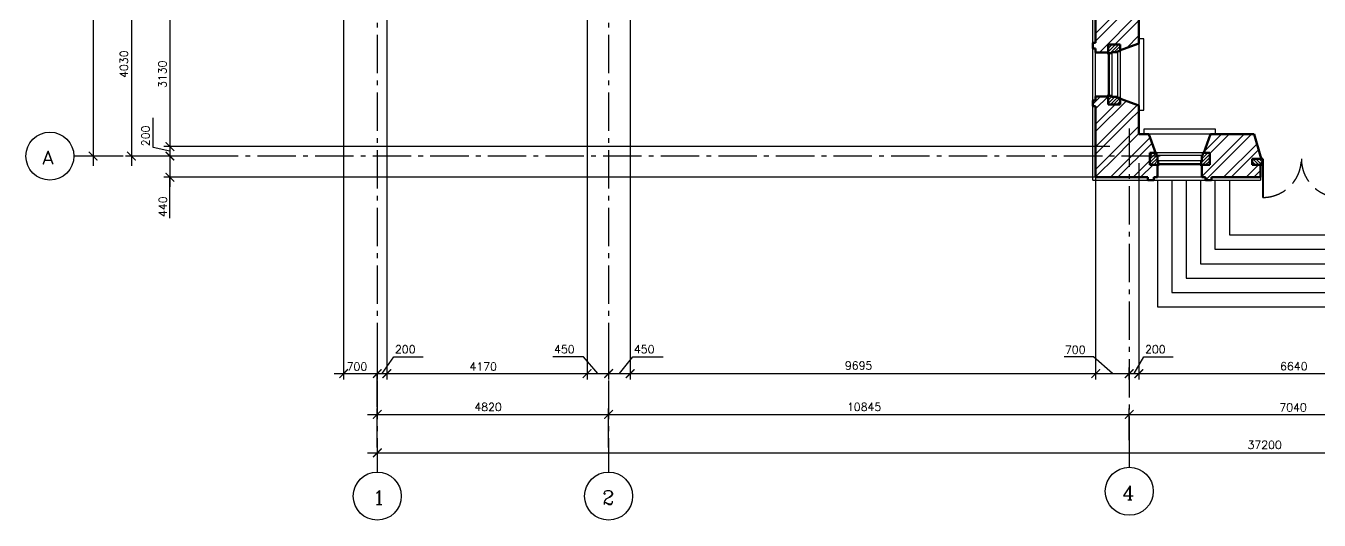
# Model space of a CAD drawing. Header units: millimetres. Extents: x 60 to 102290, y 34 to 65730.
# Drawn here: x 60 to 26999, y 34 to 10322 of the extents above; entities that cross this region are included whole.
import ezdxf

# ---------------------------------------------------------------- set-up
doc = ezdxf.new("R2010")
doc.units = ezdxf.units.MM
doc.linetypes.add('GOST2.303 4', pattern=[7, 5, -2, 0])
doc.linetypes.add('GOST2.303 6', pattern=[12, 8, -1.5, 1, -1.5])
doc.layers.add('axes', color=40, linetype='GOST2.303 6')
doc.layers.add('dim', color=4, linetype='Continuous')
doc.styles.add('GOST 2.304', font='romanc.shx', dxfattribs={"oblique": 15})

msp = doc.modelspace()

# ---------------------------------------------------------------- linework, layer by layer
at = {"lineweight": 25, "ltscale": 100}
for p, q in [((22344.3, 10164.7), (23887.6, 11708.1)), ((22344.3, 10007.6), (23244.3, 10907.6)), ((22422.1, 9771.1), (23244.3, 10593.3)), ((22744.2, 9936.1), (23244.3, 10436.1)), ((22284.3, 9947.6), (22307.8, 9971.1)), ((22983.8, 9861.4), (23244.3, 10121.8)), ((23344.3, 10056.1), (23244.3, 10056.1)), ((23244.3, 10056.1), (23244.3, 9956.1)), ((23344.3, 8566.1), (23344.3, 10056.1)), ((22344.3, 8851.1), (22344.3, 9771.1)), ((22579.2, 9771.1), (22604.3, 9796.1)), ((22756.5, 9936.1), (22604.3, 9783.8)), ((22689.2, 9936.1), (22604.3, 9851.2)), ((22621.8, 9936.1), (22604.3, 9918.5)), ((22627.3, 9739.5), (22623.9, 9736.1)), ((22823.9, 9936.1), (22643.9, 9756.1)), ((22854.3, 9899.1), (22731.2, 9776.1)), ((22854.3, 9831.8), (22818.6, 9796.1)), ((23230.8, 9951.1), (23244.3, 9964.6)), ((23244.3, 9956.1), (23244.3, 8666.1)), ((22284.3, 8690.3), (22445, 8851.1)), ((22344.3, 8593.2), (22602.2, 8851.1)), ((22344.3, 8121.7), (22983.5, 8760.9)), ((22344.3, 8278.9), (22751.5, 8686.1)), ((22629.5, 8866.1), (22604.3, 8840.9)), ((22683.3, 8852.5), (22604.3, 8773.5)), ((22744.2, 8846.1), (22604.3, 8706.2)), ((22798.3, 8832.8), (22651.5, 8686.1)), ((22854.3, 8821.5), (22718.9, 8686.1)), ((22854.3, 8754.1), (22786.2, 8686.1)), ((22854.3, 8686.8), (22853.6, 8686.1)), ((22854.3, 8788.9), (22868.2, 8802.8)), ((23044.3, 8507.4), (23214, 8677.1)), ((23244.3, 8666.1), (23244.3, 8566.1)), ((22344.3, 7807.4), (23044.3, 8507.4)), ((23044.3, 8350.3), (23244.3, 8550.3)), ((23244.3, 8566.1), (23344.3, 8566.1)), ((22344.3, 7650.3), (23044.3, 8350.3)), ((23044.3, 8035.9), (23244.3, 8235.9)), ((24839.3, 8171), (23349.8, 8171)), ((23349.8, 8171), (23349.8, 8071)), ((24839.3, 8071), (24839.3, 8171)), ((22619.3, 7611), (23044.3, 8035.9)), ((22776.5, 7611), (23044.3, 7878.8)), ((23044.3, 7878.8), (23244.3, 8078.8)), ((23090.8, 7611), (23476.4, 7996.6)), ((23247.9, 7611), (23518.3, 7881.3)), ((23349.8, 8071), (23449.8, 8071)), ((24739.3, 8071), (23368.7, 8071)), ((24554.3, 7188.6), (25436.7, 8071)), ((24610.2, 7716), (24965.2, 8071)), ((24634.3, 7111.5), (25593.8, 8071)), ((24719.3, 7667.9), (25122.4, 8071)), ((24739.3, 8071), (24839.3, 8071)), ((25008.2, 7171), (25706.3, 7869.2)), ((22344.3, 7335.9), (22619.3, 7611)), ((22344.3, 7178.8), (22776.5, 7611)), ((22650.8, 7171), (23044.3, 7564.5)), ((23044.3, 7564.5), (23090.8, 7611)), ((23044.3, 7407.3), (23247.9, 7611)), ((23604.7, 7681), (23469.3, 7545.6)), ((23537.3, 7681), (23469.3, 7613)), ((23470, 7681), (23469.3, 7680.3)), ((23616, 7625), (23469.3, 7478.3)), ((23629.3, 7570.9), (23489.4, 7431)), ((24719.3, 7650.7), (24539.3, 7470.6)), ((24682.3, 7681), (24559.3, 7558)), ((24719.3, 7583.3), (24567, 7431)), ((24615, 7681), (24579.3, 7645.3)), ((25165.3, 7171), (25740.9, 7746.7)), ((25616.9, 7553.5), (25741.9, 7428.5)), ((25684.2, 7553.5), (25807.3, 7430.5)), ((25751.6, 7553.5), (25820.6, 7484.5)), ((25818.9, 7553.5), (25827.3, 7545.2)), ((22808, 7171), (23044.3, 7407.3)), ((23122.3, 7171), (23469.3, 7518)), ((23279.5, 7171), (23539.5, 7431)), ((23635.8, 7510), (23556.8, 7431)), ((23649.3, 7456.2), (23624.1, 7431)), ((24522.7, 7454), (24519.3, 7450.6)), ((24719.3, 7515.9), (24634.4, 7431)), ((24719.3, 7448.6), (24701.7, 7431)), ((25479.6, 7171), (25737.1, 7428.5)), ((25602.3, 7500.8), (25674.5, 7428.5)), ((25602.3, 7433.4), (25607.2, 7428.5)), ((25636.8, 7171), (25779.3, 7313.5)), ((23533.8, 7111), (23554.3, 7131.6)), ((23593.8, 7171), (23634.3, 7211.6)), ((24554.3, 7171), (23634.3, 7171))]:
    msp.add_line(p, q, dxfattribs=at)
at = {"lineweight": 30, "ltscale": 100}
for p, q in [((22284.3, 7111), (22284.3, 10881)), ((23244.3, 10031), (23244.3, 10281)), ((22344.3, 10031.1), (22344.3, 10151.1)), ((22604.3, 9736.1), (22604.3, 8886.1)), ((22627.3, 9736.1), (22627.3, 8886.1)), ((22683.3, 9756.1), (22683.3, 8866.1)), ((22798.3, 9776.1), (22798.3, 8846.1)), ((22854.3, 9796.1), (22854.3, 8826.1)), ((23114.3, 8713.3), (22914.3, 8786.1)), ((23244.3, 8666.1), (23124.3, 8709.7)), ((22344.3, 7951), (22344.3, 8071)), ((22344.3, 7821), (22344.3, 7941)), ((24579.3, 7681), (23609.3, 7681)), ((24559.3, 7625), (23629.3, 7625)), ((24539.3, 7510), (23649.3, 7510)), ((24519.3, 7454), (23669.3, 7454)), ((24519.3, 7431), (23669.3, 7431)), ((24554.3, 7171), (24554.3, 7421)), ((25779.3, 7171), (25779.3, 7421)), ((22284.3, 7111), (25779.3, 7111)), ((23629.3, 7111), (23629.3, 4471)), ((23929.3, 7111), (23929.3, 4771)), ((24229.3, 7111), (24229.3, 5071)), ((24529.3, 7111), (24529.3, 5371)), ((24814.3, 7171), (25064.3, 7171)), ((24829.3, 7111), (24829.3, 5671)), ((25074.3, 7171), (25324.3, 7171)), ((25129.3, 7111), (25129.3, 5971)), ((25779.3, 7171), (25779.3, 7111)), ((25129.3, 5971), (27479.3, 5971)), ((24829.3, 5671), (27479.3, 5671)), ((24529.3, 5371), (27479.3, 5371)), ((24229.3, 5071), (27479.3, 5071)), ((23929.3, 4771), (27479.3, 4771)), ((23629.3, 4471), (27479.3, 4471))]:
    msp.add_line(p, q, dxfattribs=at)
at = {"lineweight": 53, "ltscale": 100}
for p, q in [((22344.3, 10941), (22344.3, 9971.1)), ((23244.3, 9956.1), (23244.3, 10941)), ((22344.3, 9971.1), (22284.3, 9971.1)), ((22284.3, 9971.1), (22284.3, 9851.1)), ((22284.3, 9851.1), (22344.3, 9851.1)), ((22344.3, 9851.1), (22344.3, 9771.1)), ((22344.3, 9771.1), (22604.3, 9771.1)), ((22854.3, 9814.2), (22914.3, 9836.1)), ((22914.3, 9836.1), (23244.3, 9956.1)), ((22339.3, 8771.1), (22284.3, 8771.1)), ((22284.3, 8771.1), (22284.3, 8651.1)), ((22284.3, 8651.1), (22344.3, 8651.1)), ((22344.3, 8771.1), (22339.3, 8771.1)), ((22594.3, 8851.1), (22344.3, 8851.1)), ((22344.3, 8851.1), (22344.3, 8771.1)), ((22344.3, 8651.1), (22344.3, 7171)), ((22594.3, 8851.1), (22604.3, 8851.1)), ((22604.3, 8851.1), (22594.3, 8851.1)), ((22914.3, 8786.1), (22854.3, 8807.9)), ((23244.3, 8666.1), (22914.3, 8786.1)), ((23244.3, 8071), (23244.3, 8666.1)), ((23449.3, 8071), (23244.3, 8071)), ((23569.3, 7741), (23449.3, 8071)), ((24739.3, 8071), (24597.5, 7681)), ((25649.3, 8071), (24739.3, 8071)), ((25779.3, 7611), (25649.3, 8071)), ((23591.1, 7681), (23569.3, 7741)), ((25795.5, 7553.5), (25779.3, 7611)), ((23634.3, 7171), (23634.3, 7431)), ((24554.3, 7421), (24554.3, 7431)), ((24554.3, 7431), (24554.3, 7171)), ((25779.3, 7171), (25779.3, 7428.5)), ((22344.3, 7171), (23434.3, 7171)), ((23434.3, 7171), (23434.3, 7111)), ((23434.3, 7111), (23554.3, 7111)), ((23554.3, 7111), (23554.3, 7171)), ((23554.3, 7171), (23634.3, 7171)), ((24554.3, 7171), (24634.3, 7171)), ((24634.3, 7171), (24634.3, 7111)), ((24634.3, 7111), (24754.3, 7111)), ((24754.3, 7111), (24754.3, 7171)), ((24754.3, 7171), (25779.3, 7171))]:
    msp.add_line(p, q, dxfattribs=at)
at = {"lineweight": 60, "ltscale": 100}
for p, q in [((22604.3, 9936.1), (22604.3, 9736.1)), ((22604.3, 9936.1), (22854.3, 9936.1)), ((22604.3, 9736.1), (22627.3, 9736.1)), ((22627.3, 9756.1), (22683.3, 9756.1)), ((22627.3, 9756.1), (22627.3, 9736.1)), ((22683.3, 9776.1), (22798.3, 9776.1)), ((22683.3, 9776.1), (22683.3, 9756.1)), ((22798.3, 9796.1), (22854.3, 9796.1)), ((22798.3, 9776.1), (22798.3, 9796.1)), ((22854.3, 9796.1), (22854.3, 9936.1)), ((22604.3, 8686.1), (22604.3, 8886.1)), ((22604.3, 8886.1), (22627.3, 8886.1)), ((22604.3, 8686.1), (22854.3, 8686.1)), ((22627.3, 8866.1), (22627.3, 8886.1)), ((22627.3, 8866.1), (22683.3, 8866.1)), ((22683.3, 8846.1), (22683.3, 8866.1)), ((22683.3, 8846.1), (22798.3, 8846.1)), ((22798.3, 8846.1), (22798.3, 8826.1)), ((22798.3, 8826.1), (22854.3, 8826.1)), ((22854.3, 8826.1), (22854.3, 8686.1)), ((23609.3, 7681), (23469.3, 7681)), ((23469.3, 7431), (23469.3, 7681)), ((23609.3, 7625), (23609.3, 7681)), ((23629.3, 7625), (23609.3, 7625)), ((23629.3, 7510), (23629.3, 7625)), ((24559.3, 7510), (24559.3, 7625)), ((24559.3, 7625), (24579.3, 7625)), ((24579.3, 7681), (24719.3, 7681)), ((24579.3, 7625), (24579.3, 7681)), ((24719.3, 7431), (24719.3, 7681)), ((25602.3, 7553.5), (25827.3, 7553.5)), ((25602.3, 7428.5), (25602.3, 7553.5)), ((25827.3, 7484.5), (25827.3, 7553.5)), ((23469.3, 7431), (23669.3, 7431)), ((23629.3, 7510), (23649.3, 7510)), ((23649.3, 7454), (23649.3, 7510)), ((23649.3, 7454), (23669.3, 7454)), ((23669.3, 7431), (23669.3, 7454)), ((24519.3, 7431), (24519.3, 7454)), ((24539.3, 7454), (24519.3, 7454)), ((24719.3, 7431), (24519.3, 7431)), ((24539.3, 7454), (24539.3, 7510)), ((24559.3, 7510), (24539.3, 7510)), ((25807.3, 7428.5), (25602.3, 7428.5)), ((25827.3, 7484.5), (25807.3, 7484.5)), ((25807.3, 7428.5), (25807.3, 7484.5))]:
    msp.add_line(p, q, dxfattribs=at)
at = {"lineweight": 40, "ltscale": 100}
msp.add_line((25827.3, 7553.5), (25827.3, 6751.5), dxfattribs=at)
at = {"linetype": 'GOST2.303 4', "ltscale": 100}
for centre, start, end in [((25827.3, 7553.5), 270, 0), ((27431.3, 7553.5), 180, 270)]:
    msp.add_arc(centre, 802, start, end, dxfattribs=at)
at = {"layer": 'axes', "ltscale": 100, "extrusion": (1, 0, 0)}
for p, q in [((7379.6, 26937.8), (7379.6, 1534.2)), ((12199.3, 26937.8), (12199.3, 1534.2)), ((23044.3, 8187.9), (23044.3, 1634.2)), ((23044.3, 1634.2), (23044.3, 1134.2)), ((7379.6, 1534.2), (7379.6, 1034.2)), ((12199.3, 1534.2), (12199.3, 1034.2))]:
    msp.add_line(p, q, dxfattribs=at)
at = {"layer": 'axes', "ltscale": 100, "extrusion": (0, 1, 0)}
for p, q in [((1560, 7611), (1060, 7611)), ((23684.7, 7611), (1560, 7611))]:
    msp.add_line(p, q, dxfattribs=at)
at = {"layer": 'axes', "color": 18, "linetype": 'Continuous', "true_color": 0x000000}
for centre in [(560, 7611), (23044.3, 634.2), (7379.6, 534.2), (12199.3, 534.2)]:
    msp.add_circle(centre, 500, dxfattribs=at)
at = {"layer": 'dim'}
for p, q in [((1460, 25771), (1460, 7411)), ((2260, 11841), (2260, 7411)), ((3060, 11141), (3060, 7611)), ((11749.3, 11235.2), (11749.3, 2959.2)), ((11749.3, 11235.2), (11749.3, 2959.2)), ((12649.3, 11235.2), (12649.3, 2959.2)), ((12649.3, 11235.2), (12649.3, 2959.2)), ((2710, 7792.6), (2710, 8405.1)), ((22344.3, 7465.2), (22344.3, 2959.2)), ((23244.3, 7465.2), (23244.3, 2959.2)), ((23244.3, 7465.2), (23244.3, 2958.7)), ((22344.3, 3782.1), (22344.3, 2959.2)), ((12199.3, 3702.4), (12199.3, 2959.2)), ((12199.3, 3702.4), (12199.3, 2959.2)), ((7723.1, 3434.2), (8335.6, 3434.2)), ((11675.9, 3434.2), (11038.4, 3434.2)), ((12701, 3434.2), (13338.5, 3434.2)), ((7379.6, 3084.2), (10639.6, 3084.2)), ((7379.6, 3084.2), (11949.3, 3084.2)), ((12449.3, 3084.2), (22544.3, 3084.2)), ((23044.3, 3084.2), (30084.3, 3084.2)), ((7179.6, 2234.2), (12399.3, 2234.2)), ((11999.3, 2234.2), (23244.3, 2234.2)), ((22844.3, 2234.2), (30284.3, 2234.2)), ((7179.6, 1434.2), (44779.3, 1434.2))]:
    msp.add_line(p, q, dxfattribs=at)
at = {"layer": 'dim', "ltscale": 100}
for p, q in [((6679.6, 11235.2), (6679.6, 2959.2)), ((7579.6, 11235.2), (7579.6, 2959.2)), ((3060, 8011), (3060, 7411)), ((2046.5, 7611), (1335, 7611)), ((2902.5, 7611), (2135, 7611)), ((3060, 7711), (2710, 7792.6)), ((22638.4, 7811), (2935, 7811)), ((22638.4, 7811), (2935, 7811)), ((3914.8, 7611), (2935, 7611)), ((3914.8, 7611), (2935, 7611)), ((3060, 7811), (3060, 6971)), ((7579.6, 7591.7), (7579.6, 2959.2)), ((22638.4, 7171), (2935, 7171)), ((3060, 6317.4), (3060, 7171)), ((7379.6, 3759.6), (7379.6, 2959.2)), ((7379.6, 3759.6), (7379.6, 2959.2)), ((7479.6, 3084.2), (7723.1, 3434.2)), ((11974.3, 3084.2), (11675.9, 3434.2)), ((12424.3, 3084.2), (12701, 3434.2)), ((22298.7, 3434.2), (21686.2, 3434.2)), ((22694.3, 3084.2), (22298.7, 3434.2)), ((23144.3, 3083.7), (23348.6, 3434.2)), ((23348.6, 3434.2), (23961.1, 3434.2)), ((6479.6, 3084.2), (7579.6, 3084.2)), ((7179.6, 3084.2), (7779.6, 3084.2)), ((7379.6, 2384.2), (7379.6, 3084.2)), ((11549.3, 3084.2), (12399.3, 3084.2)), ((11999.3, 3084.2), (12849.3, 3084.2)), ((22144.3, 3084.2), (23244.3, 3084.2)), ((22844.3, 3083.7), (23444.3, 3083.7)), ((23044.3, 2958.3), (23044.3, 3209.2)), ((23044.3, 2958.3), (23044.3, 3208.7)), ((7379.6, 1546.7), (7379.6, 2359.2)), ((12199.3, 1546.7), (12199.3, 2359.2)), ((12199.3, 1546.7), (12199.3, 2359.2)), ((23044.3, 1696.7), (23044.3, 2359.2)), ((23044.3, 1696.7), (23044.3, 2359.2)), ((7379.6, 1715.5), (7379.6, 1309.2))]:
    msp.add_line(p, q, dxfattribs=at)
at = {"layer": 'dim', "const_width": 27}
for points in [[(2970, 7901), (3150, 7721)], [(3150, 7721), (2970, 7901)], [(1370, 7701), (1550, 7521)], [(2170, 7701), (2350, 7521)], [(2970, 7701), (3150, 7521)], [(3150, 7521), (2970, 7701)], [(2970, 7261), (3150, 7081)], [(6769.6, 3174.2), (6589.6, 2994.2)], [(7289.6, 2994.2), (7469.6, 3174.2)], [(7469.6, 3174.2), (7289.6, 2994.2)], [(7489.6, 2994.2), (7669.6, 3174.2)], [(7669.6, 3174.2), (7489.6, 2994.2)], [(11659.3, 2994.2), (11839.3, 3174.2)], [(11839.3, 3174.2), (11659.3, 2994.2)], [(12109.3, 2994.2), (12289.3, 3174.2)], [(12289.3, 3174.2), (12109.3, 2994.2)], [(12559.3, 2994.2), (12739.3, 3174.2)], [(12739.3, 3174.2), (12559.3, 2994.2)], [(22254.3, 2994.2), (22434.3, 3174.2)], [(22434.3, 3174.2), (22254.3, 2994.2)], [(22954.3, 2994.2), (23134.3, 3174.2)], [(23134.3, 3173.7), (22954.3, 2993.7)], [(23334.3, 3174.2), (23154.3, 2994.2)], [(23154.3, 2993.7), (23334.3, 3173.7)], [(7469.6, 2324.2), (7289.6, 2144.2)], [(12109.3, 2144.2), (12289.3, 2324.2)], [(12289.3, 2324.2), (12109.3, 2144.2)], [(22954.3, 2144.2), (23134.3, 2324.2)], [(23134.3, 2324.2), (22954.3, 2144.2)], [(7469.6, 1524.2), (7289.6, 1344.2)]]:
    msp.add_lwpolyline(points, dxfattribs=at)

# ---------------------------------------------------------------- texts
at = {"layer": 'axes', "color": 18, "linetype": 'Continuous', "true_color": 0x000000, "style": 'GOST 2.304'}
for s, p in [('А', (385, 7436)), ('1', (7287.7, 359.2)), ('2', (12068, 359.2)), ('4', (22899.9, 459.2))]:
    msp.add_text(s, height=291.7, dxfattribs=at).set_placement(p)
at = {"layer": 'dim', "style": 'GOST 2.304'}
for s, p in [('4030', (2187.1, 9238.5)), ('3130', (2987.1, 9029.1)), ('200', (2637.8, 7817.6)), ('440', (2997.5, 6342.4))]:
    msp.add_text(s, height=166.67, rotation=90, dxfattribs=at).set_placement(p)
for s, p in [('200', (7748.1, 3506.4)), ('450', (11063.4, 3507.1)), ('450', (12726, 3507.1)), ('700', (21704.9, 3496.7)), ('200', (23373.6, 3506.4)), ('700', (6742.1, 3146.7)), ('4170', (9301.9, 3146.7)), ('9695', (17121.1, 3168.4)), ('6640', (26186.1, 3154)), ('4820', (9401.9, 2306.4)), ('10845', (17163.5, 2307.1)), ('7040', (26170.5, 2296.7)), ('37200', (25507.6, 1516.8))]:
    msp.add_text(s, height=166.67, dxfattribs=at).set_placement(p)

doc.saveas('drawing.dxf')
